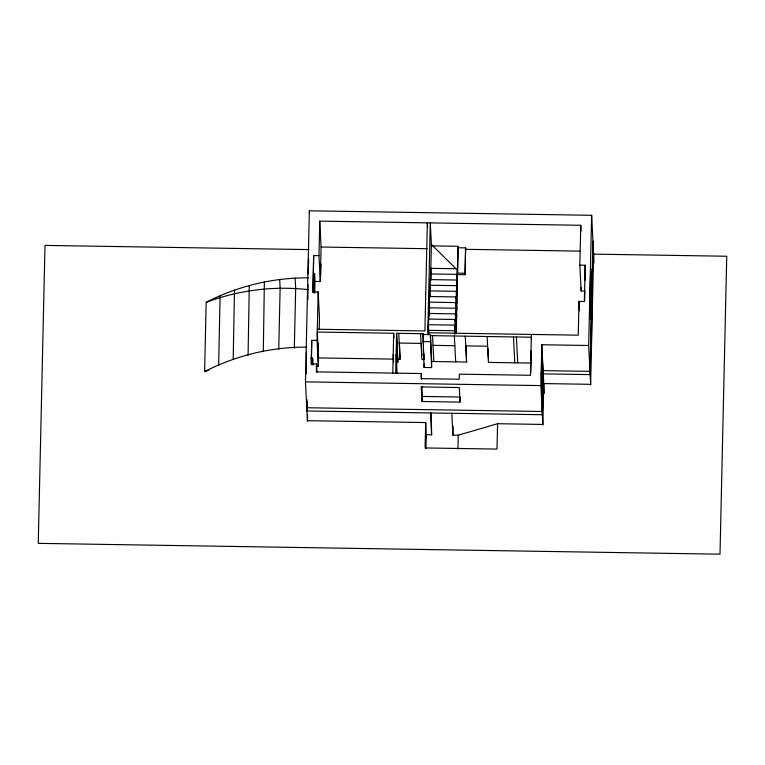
<?xml version="1.0" encoding="UTF-8"?>
<svg xmlns="http://www.w3.org/2000/svg" width="765" height="765" viewBox="0 0 765 765"><rect width="100%" height="100%" fill="white"/><g stroke="black" fill="none" stroke-linecap="round" stroke-linejoin="round"><path stroke-width="1.15" d="M208.922 370.136L204.609 371.599L206.177 302.309C237.619 286.148 272.923 277.599 308.285 277.858M218.656 365.651L220.1 295.701M233.191 359.435L234.492 290.088M248.08 355.352L249.275 285.508M263.313 351.116L264.365 281.969M278.747 349.156L280.124 288.233L279.684 279.493M294.324 348.266L295.673 288.539L295.147 278.106M307.463 421.324L305.464 381.859L309.347 210.805L591.632 215.3L594.032 262.816M306.382 351.737L306.382 373.798M307.913 284.465L307.903 299.478M308.152 273.927L308.496 258.713L308.668 262.07M306.966 399.435L306.775 407.745L542.194 411.494L543.121 370.633L589.987 371.379L592.942 241.185M307.157 401.482L306.937 410.987L542.356 414.726L543.284 373.865L590.15 374.611L593.105 244.418M307.568 414.754L307.434 420.693L425.675 422.567L426.401 436.863M316.241 366.263L318.374 366.292L317.064 340.406L311.738 340.329L311.202 363.93L316.528 364.016L316.949 372.249M314.138 292.087L314.558 273.354L314.97 281.444L320.296 281.53L318.986 255.644L313.66 255.558L312.837 291.848L318.164 291.934L319.474 317.819L319.206 329.648M311.422 364.8L311.738 340.329M313.048 292.746L313.66 255.558M312.502 364.025L312.636 358.125L310.504 358.087M314.702 293.148L314.97 281.444M316.528 364.016L316.347 371.876L421.276 373.55L421.572 379.43M317.064 340.406L318.164 291.934M318.986 255.644L319.76 221.133L580.75 225.283L581.046 231.164M318.374 366.292L318.03 343.361M320.296 281.53L321.08 247.019L319.76 221.133M320.659 275.888L320.927 264.231M392.78 373.1L393.679 333.253L317.255 332.039L318.565 357.924L393.803 359.12M395.706 373.138L396.614 333.301L422.978 333.712L423.437 343.887M396.624 364.322L397.035 346.048M396.614 333.301L397.857 362.228L396.538 336.342M397.924 359.187L400.057 359.215L399.416 342.557M421.276 373.55L421.161 378.627L459.239 379.23L459.354 374.152L530.461 375.29L531.388 334.429M431.699 361.663L431.565 367.592L424.106 367.468L422.978 333.712M421.945 401.501L422.06 396.423L460.148 397.025L460.023 402.103L421.945 401.501L421.209 386.937L459.287 387.539L460.023 402.103M422.538 401.462L421.926 386.488M424.106 367.468L424.193 363.92M425.675 422.567L425.101 447.946L497.001 449.093L497.575 423.714L542.854 424.432L543.772 383.571L590.647 384.317L593.592 254.123L726.75 256.246L719.999 554.195L38.25 543.351L45.001 245.402L308.917 249.6M428.075 333.588L428.142 330.346L454.773 330.767L454.85 332.23L455.242 319.493L428.61 319.072L428.218 331.8L428.142 330.346M428.716 319.349L428.849 313.449L455.481 313.87L456.361 331.341M425.971 448.548L426.287 434.702M456.686 317.169L455.95 302.605L429.318 302.185L428.926 314.903L428.849 313.449M429.395 303.638L429.548 296.514L456.179 296.935L456.848 310.045M429.653 296.791L430.016 285.249L456.648 285.67L457.164 295.864M430.093 286.703L430.255 279.608L456.887 280.028L457.327 288.768M430.351 279.885L430.724 268.324L457.355 268.754L456.313 333.703M430.8 269.787L431.374 244.408L455.749 268.544M430.886 280.057L431.068 271.843M431.565 367.592L430.418 334.592L422.959 334.477M425.675 434.692L431.613 434.788L431.259 413.138M454.697 334.009L454.773 330.767M455.318 320.956L455.481 313.87M458.876 435.218L452.918 435.132L453.129 426.105M455.548 315.323L455.711 308.238L429.079 307.817L429.5 315.993M455.787 309.701L456.179 296.935M456.256 298.398L456.418 291.312L429.787 290.891L430.093 296.877M456.495 292.775L456.887 280.028M456.963 281.491L457.116 274.377L430.494 273.956L430.8 280.076M457.193 275.84L457.355 268.754M457.499 271.661L458.072 246.282L431.45 245.861L430.284 222.883L427.788 332.775L578.254 335.175L579.019 301.42L584.345 301.506L585.168 265.206L579.841 265.13L580.75 225.283M458.072 246.282L457.575 273.115L465.034 273.239L465.11 274.692L457.652 274.578M457.929 449.055L458.245 435.209L497.575 423.714M465.034 273.239L465.608 247.86L458.149 247.736M465.11 274.692L465.608 247.86M531.446 339.574L531.321 337.222L430.389 335.615L431.699 361.501L466.593 362.055L465.952 345.397M530.757 372.622L531.254 350.599M542.882 425.072L540.884 385.608L541.811 344.747L588.677 345.493L590.676 384.958M584.355 291.063L581.151 291.006L581.237 287.497M584.594 301.228L584.833 290.69M585.072 280.153L585.168 265.206M588.677 345.493L591.632 215.3M204.609 371.599C236.05 355.438 271.355 346.889 306.717 347.138M206.177 302.309C238.508 290.26 273.631 285.699 307.941 289.639M321.08 247.019L427.138 248.702M465.273 249.304L579.679 251.13M317.312 329.246L424.9 330.958L427.358 222.845L427.587 227.549M422.796 341.582L430.255 341.706M399.234 343.036L421.075 343.389M433.019 345.35L454.85 345.704M465.77 345.876L487.611 346.22M424.288 359.598L421.888 359.56L420.578 333.674M531.484 363.088L488.424 362.4L487.114 336.514M540.692 373.387L543.054 373.425L541.907 350.772L541.304 377.422L542.452 400.066M305.464 381.859L540.884 385.608M591.967 294.42L591.479 337.174L591.154 330.709M579.841 265.13L581.151 291.006M579.019 301.42L579.497 310.829M541.811 344.747L544.278 393.411M516.413 336.983L517.723 362.868M513.478 336.935L514.788 362.82M487.907 348.056L488.433 358.45M465.283 336.17L466.593 362.055M457.116 274.377L457.489 281.663M456.418 291.312L457.011 302.959M455.711 308.238L456.523 324.255M455.242 319.493L455.969 333.77M455.443 333.683L455.012 325.125L428.381 324.704L428.811 333.263M454.362 335.998L455.672 361.874M451.809 413.291L452.918 435.132M430.724 268.324L431.02 274.147M430.255 279.608L430.332 281.061M430.016 285.249L430.312 291.073M432.521 335.644L433.832 361.529M429.318 302.185L429.567 307.214M430.513 412.947L431.613 434.788M423.915 353.306L424.212 359.187M421.314 344.059L421.898 355.62M422.06 396.423L422.299 401.042M398.747 333.33L400.057 359.215M396.127 354.616L397.092 373.569M393.679 333.253L393.918 337.958M393.2 354.568L393.583 362.122M309.347 210.805L309.462 213.158M312.636 358.125L312.99 365.058M590.656 268.534L589.834 304.824L590.58 319.378L591.402 283.088L590.656 268.534"/></g></svg>
